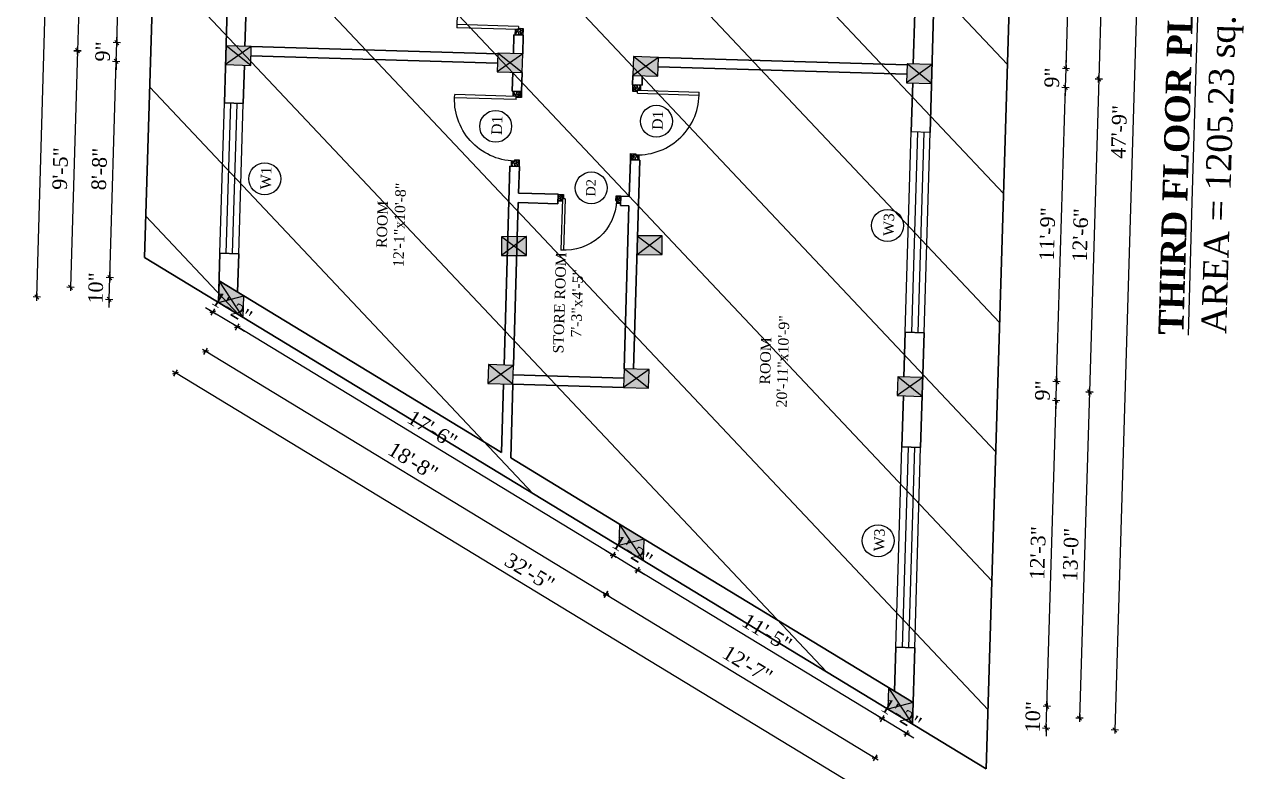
# Model space of a CAD drawing. Header units: inches. Extents: x 4069 to 291496, y -47643 to 12535.
# Drawn here: x 144230 to 144814, y -17983 to -17625 of the extents above; entities that cross this region are included whole.
import ezdxf

# ---------------------------------------------------------------- set-up
doc = ezdxf.new("R2010")
doc.units = ezdxf.units.IN
doc.header["$LTSCALE"] = 5
doc.header["$MEASUREMENT"] = 0
for name, color, linetype, lineweight in [('A-WALL', 7, 'Continuous', 9), ('Dimension', 7, 'Continuous', 18), ('DOOR', 62, 'Continuous', 0), ('Dw', 2, 'Continuous', 18)]:
    doc.layers.add(name, color=color, linetype=linetype, lineweight=lineweight)
doc.layers.add('dim line', color=7, linetype='Continuous', lineweight=15, true_color=0xfab2b2)
doc.layers.add('TEXT', color=6, linetype='Continuous')
doc.layers.add('WALL', color=7, linetype='Continuous')
doc.styles.add('ordinary', font='times.ttf')
doc.dimstyles.new('Copy of 96', dxfattribs={"dimtxt": 7, "dimasz": 4, "dimexe": 0.5, "dimexo": 0.5, "dimgap": 3, "dimtad": 1, "dimdec": 1, "dimzin": 11, "dimdsep": 46, "dimlunit": 4, "dimtxsty": 'ordinary', "dimblk": 'OBLIQUE', "dimcen": 0.09, "dimse1": 1, "dimse2": 1, "dimclrt": 6, "dimazin": 0, "dimtfac": 1, "dimtdec": 1, "dimtix": 1, "dimtmove": 2, "dimatfit": 3, "dimldrblk": 'leader', "dimfxl": 0.5, "dimfxlon": 1, "dimtolj": 1, "dimtzin": 0, "dimarcsym": 0})

# ---------------------------------------------------------------- blocks, each defined once
blk = doc.blocks.new('c2a')
at = {"color": 1, "ltscale": 5}
for p, q in [((18091.63, 4625.76), (18084.82, 4613.76)), ((18101.98, 4625.76), (18091.63, 4625.76)), ((18095.17, 4613.76), (18101.98, 4625.76)), ((18084.82, 4613.76), (18095.17, 4613.76))]:
    blk.add_line(p, q, dxfattribs=at)
blk = doc.blocks.new('C1a')
at = {"color": 1, "ltscale": 5}
for p, q in [((18657.75, 4625.76), (18648.75, 4625.76)), ((18648.75, 4625.76), (18648.82, 4613.76)), ((18657.82, 4613.76), (18657.75, 4625.76)), ((18648.82, 4613.76), (18657.82, 4613.76))]:
    blk.add_line(p, q, dxfattribs=at)
blk = doc.blocks.new('A$C27B36B59')
at = {"layer": 'DOOR'}
for p, q in [((0, 4), (0, 0)), ((2.5, 4), (0, 4)), ((0, 0), (3, 0)), ((2.5, 2.5), (2.5, 4)), ((3, 2.5), (2.5, 2.5)), ((3, 0), (3, 2.5))]:
    blk.add_line(p, q, dxfattribs=at)
for centre, radius, start, end in [((-1.4, -0.54), 4.75, 22.14107, 72.83803), ((1.34, 2.09), 1.64, 45.13802, 144.89476), ((2.21, 0.3), 2.49, 83.31492, 152.65798), ((0.13, 0.37), 2.05, 349.48753, 93.68048), ((1.96, -0.47), 2.01, 58.74475, 166.49498), ((-0.06, 0.32), 1.13, 343.54197, 86.94698), ((2.08, -0.4), 1.17, 38.28162, 160.15192)]:
    blk.add_arc(centre, radius, start, end, dxfattribs=at)
blk = doc.blocks.new('D2')
at = {"layer": 'DOOR'}
for p, q in [((74473.95, 24047.59), (74473.95, 24018.09)), ((74473.95, 24047.59), (74475.45, 24047.59)), ((74475.45, 24047.59), (74475.45, 24018.13))]:
    blk.add_line(p, q, dxfattribs=at)
blk.add_arc((74473.95, 24047.59), 29.5, 180, 272.9146, dxfattribs=at)
at = {"layer": 'DOOR', "xscale": -1, "rotation": 180}
blk.add_blockref('A$C27B36B59', (74441.95, 24050.09), dxfattribs=at)
at = {"layer": 'DOOR', "rotation": 180}
blk.add_blockref('A$C27B36B59', (74477.95, 24050.09), dxfattribs=at)
blk = doc.blocks.new('oblique')
at = {"color": 0, "lineweight": -2}
blk.add_line((0.25, 0.25), (-0.25, -0.25), dxfattribs=at)
at = {"layer": 'dim line', "lineweight": 9}
for p, q in [((-0.4375, 0), (0.4375, 0)), ((0, 0.4375), (0, -0.4375))]:
    blk.add_line(p, q, dxfattribs=at)
blk = doc.blocks.new('*D4531')
at = {"layer": 'A-WALL', "color": 0, "lineweight": -2, "ltscale": 50, "transparency": 16777216}
blk.add_line((144748.78, -17498.32), (144744.22, -17651.25), dxfattribs=at)
at = {"layer": 'Defpoints', "color": 0, "ltscale": 50, "transparency": 16777216}
for p in [(144668.89, -17495.94), (144664.33, -17648.87), (144744.22, -17651.25)]:
    blk.add_point(p, dxfattribs=at)
at = {"layer": 'A-WALL', "color": 0, "lineweight": -2, "ltscale": 50, "transparency": 16777216, "xscale": 4, "yscale": 4, "zscale": 4}
for p, rotation in [((144748.78, -17498.32), 88.28998542889815), ((144744.22, -17651.25), 268.2899854288981)]:
    blk.add_blockref('oblique', p, dxfattribs=dict(at, rotation=rotation))
at = {"layer": 'A-WALL', "color": 6, "ltscale": 50, "transparency": 16777216, "insert": (144739.93, -17574.59), "char_height": 7, "attachment_point": 5, "rotation": 88.28999, "style": 'ordinary'}
blk.add_mtext('\\A1;12\'-9"', dxfattribs=at)
blk = doc.blocks.new('_OBLIQUE')
at = {"color": 0, "linetype": 'ByBlock'}
blk.add_line((-0.5, -0.5), (0.5, 0.5), dxfattribs=at)
blk = doc.blocks.new('leader')
at = {"layer": 'Dimension'}
for p, q in [((0, -4.33), (0, 4.33)), ((-4.42, 0), (4.42, 0))]:
    blk.add_line(p, q, dxfattribs=at)
blk = doc.blocks.new('*D4532')
at = {"layer": 'A-WALL', "color": 0, "lineweight": -2, "ltscale": 50, "transparency": 16777216}
blk.add_line((144744.22, -17651.25), (144739.74, -17801.19), dxfattribs=at)
at = {"layer": 'Defpoints', "color": 0, "ltscale": 50, "transparency": 16777216}
for p in [(144664.33, -17648.87), (144659.85, -17798.8), (144739.74, -17801.19)]:
    blk.add_point(p, dxfattribs=at)
at = {"layer": 'A-WALL', "color": 0, "lineweight": -2, "ltscale": 50, "transparency": 16777216, "xscale": 4, "yscale": 4, "zscale": 4}
for p, rotation in [((144744.22, -17651.25), 88.28998542889815), ((144739.74, -17801.19), 268.2899854288981)]:
    blk.add_blockref('oblique', p, dxfattribs=dict(at, rotation=rotation))
at = {"layer": 'A-WALL', "color": 6, "ltscale": 50, "transparency": 16777216, "insert": (144735.42, -17726.03), "char_height": 7, "attachment_point": 5, "rotation": 88.28999, "style": 'ordinary'}
blk.add_mtext('\\A1;12\'-6"', dxfattribs=at)
blk = doc.blocks.new('*D4533')
at = {"layer": 'A-WALL', "color": 0, "lineweight": -2, "ltscale": 50, "transparency": 16777216}
blk.add_line((144739.74, -17801.19), (144735.08, -17957.44), dxfattribs=at)
at = {"layer": 'Defpoints', "color": 0, "ltscale": 50, "transparency": 16777216}
for p in [(144659.85, -17798.8), (144655.19, -17955.06), (144735.08, -17957.44)]:
    blk.add_point(p, dxfattribs=at)
at = {"layer": 'A-WALL', "color": 0, "lineweight": -2, "ltscale": 50, "transparency": 16777216, "xscale": 4, "yscale": 4, "zscale": 4}
for p, rotation in [((144739.74, -17801.19), 88.28998542889815), ((144735.08, -17957.44), 268.2899854288981)]:
    blk.add_blockref('oblique', p, dxfattribs=dict(at, rotation=rotation))
at = {"layer": 'A-WALL', "color": 6, "ltscale": 50, "transparency": 16777216, "insert": (144730.85, -17879.12), "char_height": 7, "attachment_point": 5, "rotation": 88.28999, "style": 'ordinary'}
blk.add_mtext('\\A1;13\'-0"', dxfattribs=at)
blk = doc.blocks.new('*D4534')
at = {"layer": 'A-WALL', "color": 0, "lineweight": -2, "ltscale": 50, "transparency": 16777216}
blk.add_line((144769.04, -17390.38), (144751.94, -17963.12), dxfattribs=at)
at = {"layer": 'Defpoints', "color": 0, "ltscale": 50, "transparency": 16777216}
for p in [(144672.13, -17387.49), (144655.03, -17960.23), (144751.94, -17963.12)]:
    blk.add_point(p, dxfattribs=at)
at = {"layer": 'A-WALL', "color": 0, "lineweight": -2, "ltscale": 50, "transparency": 16777216, "xscale": 4, "yscale": 4, "zscale": 4}
for p, rotation in [((144769.04, -17390.38), 88.28998542889815), ((144751.94, -17963.12), 268.2899854288981)]:
    blk.add_blockref('oblique', p, dxfattribs=dict(at, rotation=rotation))
at = {"layer": 'A-WALL', "color": 6, "ltscale": 50, "transparency": 16777216, "insert": (144753.92, -17676.56), "char_height": 7, "attachment_point": 5, "rotation": 88.28999, "style": 'ordinary'}
blk.add_mtext('\\A1;47\'-9"', dxfattribs=at)
blk = doc.blocks.new('*D4535')
at = {"layer": 'A-WALL', "color": 0, "lineweight": -2, "ltscale": 50, "transparency": 16777216}
for p, q in [((144640.46, -17957.63), (144637.05, -17955.55)), ((144652.26, -17964.8), (144640.46, -17957.63)), ((144652.26, -17964.8), (144655.67, -17966.87))]:
    blk.add_line(p, q, dxfattribs=at)
at = {"layer": 'Defpoints', "color": 0, "ltscale": 50, "transparency": 16777216}
for p in [(144643.24, -17953.06), (144640.46, -17957.63), (144655.03, -17960.23)]:
    blk.add_point(p, dxfattribs=at)
at = {"layer": 'A-WALL', "color": 0, "lineweight": -2, "ltscale": 50, "transparency": 16777216, "xscale": 4, "yscale": 4, "zscale": 4}
for p, rotation in [((144640.46, -17957.63), 328.701470922219), ((144652.26, -17964.8), 148.701470922219)]:
    blk.add_blockref('oblique', p, dxfattribs=dict(at, rotation=rotation))
at = {"layer": 'A-WALL', "color": 6, "ltscale": 50, "transparency": 16777216, "insert": (144649.74, -17955.66), "char_height": 7, "attachment_point": 5, "rotation": 328.70147, "style": 'ordinary'}
blk.add_mtext('\\A1;1\'-2"', dxfattribs=at)
blk = doc.blocks.new('*D4536')
at = {"layer": 'A-WALL', "color": 0, "lineweight": -2, "ltscale": 50, "transparency": 16777216}
blk.add_line((144640.46, -17957.63), (144523.53, -17886.54), dxfattribs=at)
at = {"layer": 'Defpoints', "color": 0, "ltscale": 50, "transparency": 16777216}
for p in [(144523.53, -17886.54), (144526.31, -17881.97), (144643.24, -17953.06)]:
    blk.add_point(p, dxfattribs=at)
at = {"layer": 'A-WALL', "color": 0, "lineweight": -2, "ltscale": 50, "transparency": 16777216, "xscale": 4, "yscale": 4, "zscale": 4}
for p, rotation in [((144523.53, -17886.54), 148.7014709245603), ((144640.46, -17957.63), 328.7014709245602)]:
    blk.add_blockref('oblique', p, dxfattribs=dict(at, rotation=rotation))
at = {"layer": 'A-WALL', "color": 6, "ltscale": 50, "transparency": 16777216, "insert": (144585.41, -17916.47), "char_height": 7, "attachment_point": 5, "rotation": 328.70147, "style": 'ordinary'}
blk.add_mtext('\\A1;11\'-5"', dxfattribs=at)
blk = doc.blocks.new('*D4537')
at = {"layer": 'A-WALL', "color": 0, "lineweight": -2, "ltscale": 50, "transparency": 16777216}
for p, q in [((144511.74, -17879.37), (144508.32, -17877.29)), ((144523.53, -17886.54), (144511.74, -17879.37)), ((144523.53, -17886.54), (144526.95, -17888.61))]:
    blk.add_line(p, q, dxfattribs=at)
at = {"layer": 'Defpoints', "color": 0, "ltscale": 50, "transparency": 16777216}
for p in [(144514.52, -17874.8), (144511.74, -17879.37), (144526.31, -17881.97)]:
    blk.add_point(p, dxfattribs=at)
at = {"layer": 'A-WALL', "color": 0, "lineweight": -2, "ltscale": 50, "transparency": 16777216, "xscale": 4, "yscale": 4, "zscale": 4}
for p, rotation in [((144511.74, -17879.37), 328.7014709245602), ((144523.53, -17886.54), 148.7014709245603)]:
    blk.add_blockref('oblique', p, dxfattribs=dict(at, rotation=rotation))
at = {"layer": 'A-WALL', "color": 6, "ltscale": 50, "transparency": 16777216, "insert": (144521.01, -17877.4), "char_height": 7, "attachment_point": 5, "rotation": 328.70147, "style": 'ordinary'}
blk.add_mtext('\\A1;1\'-2"', dxfattribs=at)
blk = doc.blocks.new('*D4538')
at = {"layer": 'A-WALL', "color": 0, "lineweight": -2, "ltscale": 50, "transparency": 16777216}
blk.add_line((144511.74, -17879.37), (144331.92, -17770.04), dxfattribs=at)
at = {"layer": 'Defpoints', "color": 0, "ltscale": 50, "transparency": 16777216}
for p in [(144331.92, -17770.04), (144334.7, -17765.48), (144514.52, -17874.8)]:
    blk.add_point(p, dxfattribs=at)
at = {"layer": 'A-WALL', "color": 0, "lineweight": -2, "ltscale": 50, "transparency": 16777216, "xscale": 4, "yscale": 4, "zscale": 4}
for p, rotation in [((144331.92, -17770.04), 148.7014709245603), ((144511.74, -17879.37), 328.7014709245602)]:
    blk.add_blockref('oblique', p, dxfattribs=dict(at, rotation=rotation))
at = {"layer": 'A-WALL', "color": 6, "ltscale": 50, "transparency": 16777216, "insert": (144425.25, -17819.09), "char_height": 7, "attachment_point": 5, "rotation": 328.70147, "style": 'ordinary'}
blk.add_mtext('\\A1;17\'-6"', dxfattribs=at)
blk = doc.blocks.new('*D4539')
at = {"layer": 'A-WALL', "color": 0, "lineweight": -2, "ltscale": 50, "transparency": 16777216}
for p, q in [((144320.13, -17762.87), (144316.72, -17760.8)), ((144331.92, -17770.04), (144320.13, -17762.87)), ((144331.92, -17770.04), (144335.34, -17772.12))]:
    blk.add_line(p, q, dxfattribs=at)
at = {"layer": 'Defpoints', "color": 0, "ltscale": 50, "transparency": 16777216}
for p in [(144322.91, -17758.31), (144320.13, -17762.87), (144334.7, -17765.48)]:
    blk.add_point(p, dxfattribs=at)
at = {"layer": 'A-WALL', "color": 0, "lineweight": -2, "ltscale": 50, "transparency": 16777216, "xscale": 4, "yscale": 4, "zscale": 4}
for p, rotation in [((144320.13, -17762.87), 328.7014709245602), ((144331.92, -17770.04), 148.7014709245603)]:
    blk.add_blockref('oblique', p, dxfattribs=dict(at, rotation=rotation))
at = {"layer": 'A-WALL', "color": 6, "ltscale": 50, "transparency": 16777216, "insert": (144329.41, -17760.9), "char_height": 7, "attachment_point": 5, "rotation": 328.70147, "style": 'ordinary'}
blk.add_mtext('\\A1;1\'-2"', dxfattribs=at)
blk = doc.blocks.new('*D4540')
at = {"layer": 'A-WALL', "color": 0, "lineweight": -2, "ltscale": 50, "transparency": 16777216}
blk.add_line((144316.78, -17781.67), (144508.39, -17898.17), dxfattribs=at)
at = {"layer": 'Defpoints', "color": 0, "ltscale": 50, "transparency": 16777216}
for p in [(144328.8, -17761.89), (144520.41, -17878.39), (144508.39, -17898.17)]:
    blk.add_point(p, dxfattribs=at)
at = {"layer": 'A-WALL', "color": 0, "lineweight": -2, "ltscale": 50, "transparency": 16777216, "xscale": 4, "yscale": 4, "zscale": 4}
for p, rotation in [((144316.78, -17781.67), 148.7014709222173), ((144508.39, -17898.17), 328.7014709222173)]:
    blk.add_blockref('oblique', p, dxfattribs=dict(at, rotation=rotation))
at = {"layer": 'A-WALL', "color": 6, "ltscale": 50, "transparency": 16777216, "insert": (144415.99, -17834.32), "char_height": 7, "attachment_point": 5, "rotation": 328.70147, "style": 'ordinary'}
blk.add_mtext('\\A1;18\'-8"', dxfattribs=at)
blk = doc.blocks.new('*D4541')
at = {"layer": 'A-WALL', "color": 0, "lineweight": -2, "ltscale": 50, "transparency": 16777216}
blk.add_line((144508.39, -17898.17), (144637.11, -17976.43), dxfattribs=at)
at = {"layer": 'Defpoints', "color": 0, "ltscale": 50, "transparency": 16777216}
for p in [(144520.41, -17878.39), (144649.14, -17956.65), (144637.11, -17976.43)]:
    blk.add_point(p, dxfattribs=at)
at = {"layer": 'A-WALL', "color": 0, "lineweight": -2, "ltscale": 50, "transparency": 16777216, "xscale": 4, "yscale": 4, "zscale": 4}
for p, rotation in [((144508.39, -17898.17), 148.7014709245603), ((144637.11, -17976.43), 328.7014709245602)]:
    blk.add_blockref('oblique', p, dxfattribs=dict(at, rotation=rotation))
at = {"layer": 'A-WALL', "color": 6, "ltscale": 50, "transparency": 16777216, "insert": (144576.16, -17931.68), "char_height": 7, "attachment_point": 5, "rotation": 328.70147, "style": 'ordinary'}
blk.add_mtext('\\A1;12\'-7"', dxfattribs=at)
blk = doc.blocks.new('*D4542')
at = {"layer": 'A-WALL', "color": 0, "lineweight": -2, "ltscale": 50, "transparency": 16777216}
blk.add_line((144634.5, -17994.01), (144302.37, -17792.08), dxfattribs=at)
at = {"layer": 'Defpoints', "color": 0, "ltscale": 50, "transparency": 16777216}
for p in [(144322.91, -17758.31), (144302.37, -17792.08), (144655.03, -17960.23)]:
    blk.add_point(p, dxfattribs=at)
at = {"layer": 'A-WALL', "color": 0, "lineweight": -2, "ltscale": 50, "transparency": 16777216, "xscale": 4, "yscale": 4, "zscale": 4}
for p, rotation in [((144302.37, -17792.08), 148.7014709222228), ((144634.5, -17994.01), 328.7014709222228)]:
    blk.add_blockref('oblique', p, dxfattribs=dict(at, rotation=rotation))
at = {"layer": 'A-WALL', "color": 6, "ltscale": 50, "transparency": 16777216, "insert": (144471.84, -17887.44), "char_height": 7, "attachment_point": 5, "rotation": 328.70147, "style": 'ordinary'}
blk.add_mtext('\\A1;32\'-5"', dxfattribs=at)
blk = doc.blocks.new('*D4543')
at = {"layer": 'A-WALL', "color": 0, "lineweight": -2, "ltscale": 50, "transparency": 16777216}
for p, q in [((144270.56, -17756.75), (144270.87, -17746.4)), ((144270.87, -17746.4), (144270.99, -17742.4)), ((144270.56, -17756.75), (144270.44, -17760.74))]:
    blk.add_line(p, q, dxfattribs=at)
at = {"layer": 'Defpoints', "color": 0, "ltscale": 50, "transparency": 16777216}
for p in [(144270.87, -17746.4), (144323.22, -17747.96), (144322.91, -17758.31)]:
    blk.add_point(p, dxfattribs=at)
at = {"layer": 'A-WALL', "color": 0, "lineweight": -2, "ltscale": 50, "transparency": 16777216, "xscale": 4, "yscale": 4, "zscale": 4}
for p, rotation in [((144270.87, -17746.4), 268.2899854278434), ((144270.56, -17756.75), 88.28998542784338)]:
    blk.add_blockref('oblique', p, dxfattribs=dict(at, rotation=rotation))
at = {"layer": 'A-WALL', "color": 6, "ltscale": 50, "transparency": 16777216, "insert": (144264.16, -17751.38), "char_height": 7, "attachment_point": 5, "rotation": 88.28999, "style": 'ordinary'}
blk.add_mtext('\\A1;10"', dxfattribs=at)
blk = doc.blocks.new('*D4544')
at = {"layer": 'A-WALL', "color": 0, "lineweight": -2, "ltscale": 50, "transparency": 16777216}
blk.add_line((144270.87, -17746.4), (144273.96, -17642.8), dxfattribs=at)
at = {"layer": 'Defpoints', "color": 0, "ltscale": 50, "transparency": 16777216}
for p in [(144273.96, -17642.8), (144326.31, -17644.36), (144323.22, -17747.96)]:
    blk.add_point(p, dxfattribs=at)
at = {"layer": 'A-WALL', "color": 0, "lineweight": -2, "ltscale": 50, "transparency": 16777216, "xscale": 4, "yscale": 4, "zscale": 4}
for p, rotation in [((144273.96, -17642.8), 88.28998542889812), ((144270.87, -17746.4), 268.2899854288981)]:
    blk.add_blockref('oblique', p, dxfattribs=dict(at, rotation=rotation))
at = {"layer": 'A-WALL', "color": 6, "ltscale": 50, "transparency": 16777216, "insert": (144265.86, -17694.4), "char_height": 7, "attachment_point": 5, "rotation": 88.28999, "style": 'ordinary'}
blk.add_mtext('\\A1;8\'-8"', dxfattribs=at)
blk = doc.blocks.new('*D4545')
at = {"layer": 'A-WALL', "color": 0, "lineweight": -2, "ltscale": 50, "transparency": 16777216}
for p, q in [((144274.23, -17633.8), (144274.35, -17629.8)), ((144273.96, -17642.8), (144274.23, -17633.8)), ((144273.96, -17642.8), (144273.84, -17646.79))]:
    blk.add_line(p, q, dxfattribs=at)
at = {"layer": 'Defpoints', "color": 0, "ltscale": 50, "transparency": 16777216}
for p in [(144274.23, -17633.8), (144326.58, -17635.36), (144326.31, -17644.36)]:
    blk.add_point(p, dxfattribs=at)
at = {"layer": 'A-WALL', "color": 0, "lineweight": -2, "ltscale": 50, "transparency": 16777216, "xscale": 4, "yscale": 4, "zscale": 4}
for p, rotation in [((144274.23, -17633.8), 268.2899854288981), ((144273.96, -17642.8), 88.28998542889815)]:
    blk.add_blockref('oblique', p, dxfattribs=dict(at, rotation=rotation))
at = {"layer": 'A-WALL', "color": 6, "ltscale": 50, "transparency": 16777216, "insert": (144267.53, -17638.1), "char_height": 7, "attachment_point": 5, "rotation": 88.28999, "style": 'ordinary'}
blk.add_mtext('\\A1;9"', dxfattribs=at)
blk = doc.blocks.new('*D4546')
at = {"layer": 'A-WALL', "color": 0, "lineweight": -2, "ltscale": 50, "transparency": 16777216}
blk.add_line((144274.23, -17633.8), (144278.86, -17478.87), dxfattribs=at)
at = {"layer": 'Defpoints', "color": 0, "ltscale": 50, "transparency": 16777216}
for p in [(144278.86, -17478.87), (144331.2, -17480.43), (144326.58, -17635.36)]:
    blk.add_point(p, dxfattribs=at)
at = {"layer": 'A-WALL', "color": 0, "lineweight": -2, "ltscale": 50, "transparency": 16777216, "xscale": 4, "yscale": 4, "zscale": 4}
for p, rotation in [((144278.86, -17478.87), 88.28998542889812), ((144274.23, -17633.8), 268.2899854288981)]:
    blk.add_blockref('oblique', p, dxfattribs=dict(at, rotation=rotation))
at = {"layer": 'A-WALL', "color": 6, "ltscale": 50, "transparency": 16777216, "insert": (144270.05, -17556.14), "char_height": 7, "attachment_point": 5, "rotation": 88.28999, "style": 'ordinary'}
blk.add_mtext('\\A1;12\'-11"', dxfattribs=at)
blk = doc.blocks.new('*D4551')
at = {"layer": 'A-WALL', "color": 0, "lineweight": -2, "ltscale": 50, "transparency": 16777216}
blk.add_line((144260.32, -17473.81), (144255.43, -17637.74), dxfattribs=at)
at = {"layer": 'Defpoints', "color": 0, "ltscale": 50, "transparency": 16777216}
for p in [(144331.34, -17475.93), (144255.43, -17637.74), (144326.44, -17639.86)]:
    blk.add_point(p, dxfattribs=at)
at = {"layer": 'A-WALL', "color": 0, "lineweight": -2, "ltscale": 50, "transparency": 16777216, "xscale": 4, "yscale": 4, "zscale": 4}
for p, rotation in [((144260.32, -17473.81), 88.28998542889815), ((144255.43, -17637.74), 268.2899854288981)]:
    blk.add_blockref('oblique', p, dxfattribs=dict(at, rotation=rotation))
at = {"layer": 'A-WALL', "color": 6, "ltscale": 50, "transparency": 16777216, "insert": (144251.32, -17555.58), "char_height": 7, "attachment_point": 5, "rotation": 88.28999, "style": 'ordinary'}
blk.add_mtext('\\A1;13\'-8"', dxfattribs=at)
blk = doc.blocks.new('*D4552')
at = {"layer": 'A-WALL', "color": 0, "lineweight": -2, "ltscale": 50, "transparency": 16777216}
blk.add_line((144255.43, -17637.74), (144252.05, -17751.02), dxfattribs=at)
at = {"layer": 'Defpoints', "color": 0, "ltscale": 50, "transparency": 16777216}
for p in [(144326.44, -17639.86), (144252.05, -17751.02), (144323.06, -17753.14)]:
    blk.add_point(p, dxfattribs=at)
at = {"layer": 'A-WALL', "color": 0, "lineweight": -2, "ltscale": 50, "transparency": 16777216, "xscale": 4, "yscale": 4, "zscale": 4}
for p, rotation in [((144255.43, -17637.74), 88.28998542889815), ((144252.05, -17751.02), 268.2899854288981)]:
    blk.add_blockref('oblique', p, dxfattribs=dict(at, rotation=rotation))
at = {"layer": 'A-WALL', "color": 6, "ltscale": 50, "transparency": 16777216, "insert": (144247.17, -17694.18), "char_height": 7, "attachment_point": 5, "rotation": 88.28999, "style": 'ordinary'}
blk.add_mtext('\\A1;9\'-5"', dxfattribs=at)
blk = doc.blocks.new('*D4553')
at = {"layer": 'A-WALL', "color": 0, "lineweight": -2, "ltscale": 50, "transparency": 16777216}
blk.add_line((144235.88, -17755.71), (144247.19, -17376.88), dxfattribs=at)
at = {"layer": 'Defpoints', "color": 0, "ltscale": 50, "transparency": 16777216}
for p in [(144247.19, -17376.88), (144334.22, -17379.48), (144322.91, -17758.31)]:
    blk.add_point(p, dxfattribs=at)
at = {"layer": 'A-WALL', "color": 0, "lineweight": -2, "ltscale": 50, "transparency": 16777216, "xscale": 4, "yscale": 4, "zscale": 4}
for p, rotation in [((144247.19, -17376.88), 88.28998542889815), ((144235.88, -17755.71), 268.2899854288981)]:
    blk.add_blockref('oblique', p, dxfattribs=dict(at, rotation=rotation))
at = {"layer": 'A-WALL', "color": 6, "ltscale": 50, "transparency": 16777216, "insert": (144234.97, -17566.1), "char_height": 7, "attachment_point": 5, "rotation": 88.28999, "style": 'ordinary'}
blk.add_mtext('\\A1;31\'-7"', dxfattribs=at)
blk = doc.blocks.new('*D4554')
at = {"layer": 'A-WALL', "color": 0, "lineweight": -2, "ltscale": 50, "transparency": 16777216}
for p, q in [((144719.44, -17951.8), (144719.56, -17947.8)), ((144719.13, -17962.14), (144719.44, -17951.8)), ((144719.13, -17962.14), (144719.01, -17966.14))]:
    blk.add_line(p, q, dxfattribs=at)
at = {"layer": 'Defpoints', "color": 0, "ltscale": 50, "transparency": 16777216}
for p in [(144655.34, -17949.89), (144719.44, -17951.8), (144655.03, -17960.23)]:
    blk.add_point(p, dxfattribs=at)
at = {"layer": 'A-WALL', "color": 0, "lineweight": -2, "ltscale": 50, "transparency": 16777216, "xscale": 4, "yscale": 4, "zscale": 4}
for p, rotation in [((144719.44, -17951.8), 268.2899854288981), ((144719.13, -17962.14), 88.28998542889815)]:
    blk.add_blockref('oblique', p, dxfattribs=dict(at, rotation=rotation))
at = {"layer": 'A-WALL', "color": 6, "ltscale": 50, "transparency": 16777216, "insert": (144712.73, -17956.78), "char_height": 7, "attachment_point": 5, "rotation": 88.28999, "style": 'ordinary'}
blk.add_mtext('\\A1;10"', dxfattribs=at)
blk = doc.blocks.new('*D4555')
at = {"layer": 'A-WALL', "color": 0, "lineweight": -2, "ltscale": 50, "transparency": 16777216}
blk.add_line((144719.44, -17951.8), (144723.81, -17805.21), dxfattribs=at)
at = {"layer": 'Defpoints', "color": 0, "ltscale": 50, "transparency": 16777216}
for p in [(144659.72, -17803.3), (144723.81, -17805.21), (144655.34, -17949.89)]:
    blk.add_point(p, dxfattribs=at)
at = {"layer": 'A-WALL', "color": 0, "lineweight": -2, "ltscale": 50, "transparency": 16777216, "xscale": 4, "yscale": 4, "zscale": 4}
for p, rotation in [((144723.81, -17805.21), 88.28998542889815), ((144719.44, -17951.8), 268.2899854288981)]:
    blk.add_blockref('oblique', p, dxfattribs=dict(at, rotation=rotation))
at = {"layer": 'A-WALL', "color": 6, "ltscale": 50, "transparency": 16777216, "insert": (144715.07, -17878.31), "char_height": 7, "attachment_point": 5, "rotation": 88.28999, "style": 'ordinary'}
blk.add_mtext('\\A1;12\'-3"', dxfattribs=at)
blk = doc.blocks.new('*D4556')
at = {"layer": 'A-WALL', "color": 0, "lineweight": -2, "ltscale": 50, "transparency": 16777216}
for p, q in [((144724.08, -17796.22), (144724.2, -17792.22)), ((144723.81, -17805.21), (144724.08, -17796.22)), ((144723.81, -17805.21), (144723.69, -17809.21))]:
    blk.add_line(p, q, dxfattribs=at)
at = {"layer": 'Defpoints', "color": 0, "ltscale": 50, "transparency": 16777216}
for p in [(144659.98, -17794.3), (144724.08, -17796.22), (144659.72, -17803.3)]:
    blk.add_point(p, dxfattribs=at)
at = {"layer": 'A-WALL', "color": 0, "lineweight": -2, "ltscale": 50, "transparency": 16777216, "xscale": 4, "yscale": 4, "zscale": 4}
for p, rotation in [((144724.08, -17796.22), 268.2899854288981), ((144723.81, -17805.21), 88.28998542889815)]:
    blk.add_blockref('oblique', p, dxfattribs=dict(at, rotation=rotation))
at = {"layer": 'A-WALL', "color": 6, "ltscale": 50, "transparency": 16777216, "insert": (144717.38, -17800.52), "char_height": 7, "attachment_point": 5, "rotation": 88.28999, "style": 'ordinary'}
blk.add_mtext('\\A1;9"', dxfattribs=at)
blk = doc.blocks.new('*D4557')
at = {"layer": 'A-WALL', "color": 0, "lineweight": -2, "ltscale": 50, "transparency": 16777216}
blk.add_line((144724.08, -17796.22), (144728.29, -17655.28), dxfattribs=at)
at = {"layer": 'Defpoints', "color": 0, "ltscale": 50, "transparency": 16777216}
for p in [(144664.19, -17653.37), (144728.29, -17655.28), (144659.98, -17794.3)]:
    blk.add_point(p, dxfattribs=at)
at = {"layer": 'A-WALL', "color": 0, "lineweight": -2, "ltscale": 50, "transparency": 16777216, "xscale": 4, "yscale": 4, "zscale": 4}
for p, rotation in [((144728.29, -17655.28), 88.28998542889815), ((144724.08, -17796.22), 268.2899854288981)]:
    blk.add_blockref('oblique', p, dxfattribs=dict(at, rotation=rotation))
at = {"layer": 'A-WALL', "color": 6, "ltscale": 50, "transparency": 16777216, "insert": (144719.62, -17725.55), "char_height": 7, "attachment_point": 5, "rotation": 88.28999, "style": 'ordinary'}
blk.add_mtext('\\A1;11\'-9"', dxfattribs=at)
blk = doc.blocks.new('*D4558')
at = {"layer": 'A-WALL', "color": 0, "lineweight": -2, "ltscale": 50, "transparency": 16777216}
for p, q in [((144728.29, -17655.28), (144728.56, -17646.28)), ((144728.56, -17646.28), (144728.68, -17642.29)), ((144728.29, -17655.28), (144728.17, -17659.28))]:
    blk.add_line(p, q, dxfattribs=at)
at = {"layer": 'Defpoints', "color": 0, "ltscale": 50, "transparency": 16777216}
for p in [(144664.46, -17644.37), (144728.56, -17646.28), (144664.19, -17653.37)]:
    blk.add_point(p, dxfattribs=at)
at = {"layer": 'A-WALL', "color": 0, "lineweight": -2, "ltscale": 50, "transparency": 16777216, "xscale": 4, "yscale": 4, "zscale": 4}
for p, rotation in [((144728.56, -17646.28), 268.2899854288981), ((144728.29, -17655.28), 88.28998542889815)]:
    blk.add_blockref('oblique', p, dxfattribs=dict(at, rotation=rotation))
at = {"layer": 'A-WALL', "color": 6, "ltscale": 50, "transparency": 16777216, "insert": (144721.86, -17650.59), "char_height": 7, "attachment_point": 5, "rotation": 88.28999, "style": 'ordinary'}
blk.add_mtext('\\A1;9"', dxfattribs=at)
blk = doc.blocks.new('*D4559')
at = {"layer": 'A-WALL', "color": 0, "lineweight": -2, "ltscale": 50, "transparency": 16777216}
blk.add_line((144728.56, -17646.28), (144732.86, -17502.35), dxfattribs=at)
at = {"layer": 'Defpoints', "color": 0, "ltscale": 50, "transparency": 16777216}
for p in [(144668.76, -17500.44), (144732.86, -17502.35), (144664.46, -17644.37)]:
    blk.add_point(p, dxfattribs=at)
at = {"layer": 'A-WALL', "color": 0, "lineweight": -2, "ltscale": 50, "transparency": 16777216, "xscale": 4, "yscale": 4, "zscale": 4}
for p, rotation in [((144732.86, -17502.35), 88.28998542889815), ((144728.56, -17646.28), 268.2899854288981)]:
    blk.add_blockref('oblique', p, dxfattribs=dict(at, rotation=rotation))
at = {"layer": 'A-WALL', "color": 6, "ltscale": 50, "transparency": 16777216, "insert": (144724.15, -17574.12), "char_height": 7, "attachment_point": 5, "rotation": 88.28999, "style": 'ordinary'}
blk.add_mtext('\\A1;12\'-0"', dxfattribs=at)

msp = doc.modelspace()

# ---------------------------------------------------------------- hatches: boundary and pattern name
at = {"layer": 'WALL', "linetype": 'ByBlock', "ltscale": 5, "true_color": 0xf8991e}
h = msp.add_hatch(dxfattribs=at)
h.set_pattern_fill('ANSI31', color=30, scale=350, angle=448.28998543)
h.set_pattern_definition([(133.29, (141186.38, -24314.044), (-31.8453, -29.99899), [])])
h.paths.add_polyline_path([(144690.40478, -17981.73701), (144287.53446, -17736.80218), (144298.23089, -17378.51382), (144708.12024, -17388.33867)])
h = msp.add_hatch(color=30, dxfattribs=at)
h.dxf.hatch_style = 1
h.paths.add_polyline_path([(144332.44191, -17640.04056), (144338.30496, -17644.7176), (144338.57353, -17635.72161)])
h.paths.add_polyline_path([(144338.57353, -17635.72161), (144326.57887, -17635.36351), (144332.44191, -17640.04056)])
h.paths.add_polyline_path([(144332.44191, -17640.04056), (144326.57887, -17635.36351), (144326.3103, -17644.35951)])
h.paths.add_polyline_path([(144326.3103, -17644.35951), (144338.30496, -17644.7176), (144332.44191, -17640.04056)])
h = msp.add_hatch(color=30, dxfattribs=at)
h.dxf.hatch_style = 1
h.paths.add_polyline_path([(144462.39686, -17643.48984), (144468.2599, -17648.16688), (144468.52847, -17639.17089)])
h.paths.add_polyline_path([(144468.52847, -17639.17089), (144456.53382, -17638.8128), (144462.39686, -17643.48984)])
h.paths.add_polyline_path([(144462.39686, -17643.48984), (144456.53382, -17638.8128), (144456.26525, -17647.80879)])
h.paths.add_polyline_path([(144456.26525, -17647.80879), (144468.2599, -17648.16688), (144462.39686, -17643.48984)])
h = msp.add_hatch(color=30, dxfattribs=at)
h.dxf.hatch_style = 1
h.paths.add_polyline_path([(144527.37433, -17645.21448), (144533.23737, -17649.89153), (144533.50594, -17640.89553)])
h.paths.add_polyline_path([(144533.50594, -17640.89553), (144521.51129, -17640.53744), (144527.37433, -17645.21448)])
h.paths.add_polyline_path([(144527.37433, -17645.21448), (144521.51129, -17640.53744), (144521.24272, -17649.53343)])
h.paths.add_polyline_path([(144521.24272, -17649.53343), (144533.23737, -17649.89153), (144527.37433, -17645.21448)])
h = msp.add_hatch(color=30, dxfattribs=at)
h.dxf.hatch_style = 1
h.paths.add_polyline_path([(144658.32893, -17648.6903), (144664.19197, -17653.36734), (144664.46054, -17644.37135)])
h.paths.add_polyline_path([(144664.46054, -17644.37135), (144652.46589, -17644.01326), (144658.32893, -17648.6903)])
h.paths.add_polyline_path([(144658.32893, -17648.6903), (144652.46589, -17644.01326), (144652.19732, -17653.00925)])
h.paths.add_polyline_path([(144652.19732, -17653.00925), (144664.19197, -17653.36734), (144658.32893, -17648.6903)])
h = msp.add_hatch(color=30, dxfattribs=at)
h.dxf.hatch_style = 1
h.paths.add_polyline_path([(144470.31005, -17726.77169), (144464.31005, -17731.30868), (144470.31005, -17735.77186)])
h.paths.add_polyline_path([(144470.31005, -17726.77169), (144458.31005, -17726.8455), (144464.31005, -17731.30868)])
h.paths.add_polyline_path([(144458.31005, -17726.8455), (144458.31005, -17735.84567), (144464.31005, -17731.30868)])
h.paths.add_polyline_path([(144464.31005, -17731.30868), (144458.31005, -17735.84567), (144470.31005, -17735.77186)])
h = msp.add_hatch(color=30, dxfattribs=at)
h.dxf.hatch_style = 1
h.paths.add_polyline_path([(144535.31005, -17726.3719), (144529.31005, -17730.90889), (144535.31005, -17735.37207)])
h.paths.add_polyline_path([(144535.31005, -17726.3719), (144523.31005, -17726.44571), (144529.31005, -17730.90889)])
h.paths.add_polyline_path([(144523.31005, -17726.44571), (144523.31005, -17735.44588), (144529.31005, -17730.90889)])
h.paths.add_polyline_path([(144529.31005, -17730.90889), (144523.31005, -17735.44588), (144535.31005, -17735.37207)])
h = msp.add_hatch(color=30, dxfattribs=at)
h.dxf.hatch_style = 1
h.paths.add_polyline_path([(144328.95852, -17756.72054), (144335.00861, -17755.13243), (144323.21728, -17747.9636)])
h.paths.add_polyline_path([(144328.95852, -17756.72054), (144323.21728, -17747.9636), (144322.90844, -17758.30865)])
h.paths.add_polyline_path([(144322.90844, -17758.30865), (144334.69976, -17765.47748), (144328.95852, -17756.72054)])
h.paths.add_polyline_path([(144328.95852, -17756.72054), (144334.69976, -17765.47748), (144335.00861, -17755.13243)])
h = msp.add_hatch(color=30, dxfattribs=at)
h.dxf.hatch_style = 1
h.paths.add_polyline_path([(144457.94007, -17792.77467), (144463.80312, -17797.45171), (144464.07168, -17788.45572)])
h.paths.add_polyline_path([(144464.07168, -17788.45572), (144452.07703, -17788.09763), (144457.94007, -17792.77467)])
h.paths.add_polyline_path([(144457.94007, -17792.77467), (144452.07703, -17788.09763), (144451.80846, -17797.09362)])
h.paths.add_polyline_path([(144451.80846, -17797.09362), (144463.80312, -17797.45171), (144457.94007, -17792.77467)])
h = msp.add_hatch(color=30, dxfattribs=at)
h.dxf.hatch_style = 1
h.paths.add_polyline_path([(144522.91113, -17794.71434), (144528.77417, -17799.39138), (144529.04274, -17790.39538)])
h.paths.add_polyline_path([(144529.04274, -17790.39538), (144517.04808, -17790.03729), (144522.91113, -17794.71434)])
h.paths.add_polyline_path([(144522.91113, -17794.71434), (144517.04808, -17790.03729), (144516.77951, -17799.03329)])
h.paths.add_polyline_path([(144516.77951, -17799.03329), (144528.77417, -17799.39138), (144522.91113, -17794.71434)])
h = msp.add_hatch(color=30, dxfattribs=at)
h.dxf.hatch_style = 1
h.paths.add_polyline_path([(144653.85279, -17798.6235), (144659.71583, -17803.30054), (144659.9844, -17794.30455)])
h.paths.add_polyline_path([(144659.9844, -17794.30455), (144647.98974, -17793.94646), (144653.85279, -17798.6235)])
h.paths.add_polyline_path([(144653.85279, -17798.6235), (144647.98974, -17793.94646), (144647.72117, -17802.94245)])
h.paths.add_polyline_path([(144647.72117, -17802.94245), (144659.71583, -17803.30054), (144653.85279, -17798.6235)])
h = msp.add_hatch(color=30, dxfattribs=at)
h.dxf.hatch_style = 1
h.paths.add_polyline_path([(144520.56758, -17873.21394), (144526.61766, -17871.62582), (144514.82634, -17864.457)])
h.paths.add_polyline_path([(144520.56758, -17873.21394), (144514.82634, -17864.457), (144514.51749, -17874.80205)])
h.paths.add_polyline_path([(144514.51749, -17874.80205), (144526.30882, -17881.97087), (144520.56758, -17873.21394)])
h.paths.add_polyline_path([(144520.56758, -17873.21394), (144526.30882, -17881.97087), (144526.61766, -17871.62582)])
h = msp.add_hatch(color=30, dxfattribs=at)
h.dxf.hatch_style = 1
h.paths.add_polyline_path([(144649.28956, -17951.4736), (144655.33965, -17949.88549), (144643.54832, -17942.71666)])
h.paths.add_polyline_path([(144649.28956, -17951.4736), (144643.54832, -17942.71666), (144643.23948, -17953.06171)])
h.paths.add_polyline_path([(144643.23948, -17953.06171), (144655.0308, -17960.23054), (144649.28956, -17951.4736)])
h.paths.add_polyline_path([(144649.28956, -17951.4736), (144655.0308, -17960.23054), (144655.33965, -17949.88549)])

# ---------------------------------------------------------------- linework, layer by layer
at = {"color": 1, "ltscale": 5}
for p, q in [((144338.57353, -17635.72161), (144326.3103, -17644.35951)), ((144338.30496, -17644.7176), (144326.57887, -17635.36351)), ((144468.52847, -17639.17089), (144456.26525, -17647.80879)), ((144468.2599, -17648.16688), (144456.53382, -17638.8128)), ((144533.50594, -17640.89553), (144521.24272, -17649.53343)), ((144533.23737, -17649.89153), (144521.51129, -17640.53744)), ((144664.46054, -17644.37135), (144652.19732, -17653.00925)), ((144664.19197, -17653.36734), (144652.46589, -17644.01326)), ((144470.31005, -17726.77169), (144458.31005, -17735.84567)), ((144470.31005, -17735.77186), (144458.31005, -17726.8455)), ((144535.31005, -17726.3719), (144523.31005, -17735.44588)), ((144523.31005, -17726.44571), (144535.31005, -17735.37207)), ((144334.69976, -17765.47748), (144323.21728, -17747.9636)), ((144322.90844, -17758.30865), (144335.00861, -17755.13243)), ((144464.07168, -17788.45572), (144451.80846, -17797.09362)), ((144463.80312, -17797.45171), (144452.07703, -17788.09763)), ((144529.04274, -17790.39538), (144516.77951, -17799.03329)), ((144528.77417, -17799.39138), (144517.04808, -17790.03729)), ((144659.9844, -17794.30455), (144647.72117, -17802.94245)), ((144659.71583, -17803.30054), (144647.98974, -17793.94646)), ((144526.30882, -17881.97087), (144514.82634, -17864.457)), ((144526.61766, -17871.62582), (144514.51749, -17874.80205)), ((144655.0308, -17960.23054), (144643.54832, -17942.71666)), ((144655.33965, -17949.88549), (144643.23948, -17953.06171))]:
    msp.add_line(p, q, dxfattribs=at)
at = {"layer": 'A-WALL', "lineweight": 30}
for p, q in [((144690.40478, -17981.73701), (144708.12024, -17388.33867)), ((144296.41059, -17439.4867), (144287.53446, -17736.80218)), ((144327.45918, -17605.87665), (144325.76182, -17662.73161)), ((144336.45517, -17606.14522), (144335.57486, -17635.63208)), ((144655.46455, -17644.10278), (144656.19566, -17619.61361)), ((144663.49071, -17676.85679), (144665.19165, -17619.88218)), ((144464.03048, -17639.03661), (144464.29904, -17630.04061)), ((144468.79704, -17630.1749), (144464.29904, -17630.04061)), ((144338.57353, -17635.72161), (144456.52098, -17639.24284)), ((144468.52847, -17639.17089), (144468.79704, -17630.1749)), ((144338.43924, -17640.2196), (144456.38669, -17643.74083)), ((144533.50594, -17640.89553), (144652.45295, -17644.44661)), ((144335.30629, -17644.62808), (144334.75781, -17663.00018)), ((144533.37166, -17645.39353), (144652.31866, -17648.9446)), ((144463.49334, -17657.02859), (144463.76191, -17648.0326)), ((144467.99133, -17657.16287), (144468.2599, -17648.16688)), ((144521.24272, -17649.53343), (144521.10843, -17654.03143)), ((144525.74071, -17649.66772), (144525.60643, -17654.16571)), ((144654.49472, -17676.58822), (144655.19598, -17653.09877)), ((144467.99133, -17657.16287), (144463.49334, -17657.02859)), ((144521.10843, -17654.03143), (144525.60643, -17654.16571)), ((144334.75781, -17663.00018), (144325.76182, -17662.73161)), ((144459.57369, -17788.32144), (144462.41906, -17693.01256)), ((144466.91706, -17693.14684), (144462.41906, -17693.01256)), ((144466.53555, -17705.92603), (144466.91706, -17693.14684)), ((144520.03416, -17690.0154), (144519.51194, -17707.5076)), ((144520.03416, -17690.0154), (144524.53216, -17690.14968)), ((144524.53216, -17690.14968), (144521.54608, -17790.17158)), ((144485.52709, -17706.49301), (144466.53555, -17705.92603)), ((144464.07168, -17788.45572), (144466.40126, -17710.42403)), ((144485.3928, -17710.99101), (144466.40126, -17710.42403)), ((144485.52709, -17706.49301), (144485.3928, -17710.99101)), ((144515.51373, -17707.38824), (144515.37944, -17711.88624)), ((144519.51194, -17707.5076), (144515.51373, -17707.38824)), ((144519.37766, -17712.0056), (144515.37944, -17711.88624)), ((144519.37766, -17712.0056), (144517.04808, -17790.03729)), ((144323.61327, -17734.69955), (144322.90844, -17758.30865)), ((144332.60926, -17734.96812), (144323.61327, -17734.69955)), ((144332.60926, -17734.96812), (144332.06078, -17753.34022)), ((144690.40478, -17981.73701), (144287.53446, -17736.80218)), ((144458.32623, -17830.10638), (144323.21728, -17747.9636)), ((144650.98841, -17794.03598), (144651.62999, -17772.54547)), ((144660.62598, -17772.81404), (144651.62999, -17772.54547)), ((144658.98473, -17827.78955), (144660.62598, -17772.81404)), ((144516.9138, -17794.53529), (144463.9374, -17792.95372)), ((144459.30512, -17797.31743), (144458.32623, -17830.10638)), ((144463.80312, -17797.45171), (144462.74798, -17832.79469)), ((144516.77951, -17799.03329), (144463.80312, -17797.45171)), ((144649.98874, -17827.52098), (144650.71984, -17803.03197)), ((144658.98473, -17827.78955), (144649.98874, -17827.52098)), ((144514.82634, -17864.457), (144462.74798, -17832.79469)), ((144655.33965, -17949.88549), (144514.82634, -17864.457)), ((144646.49615, -17944.50887), (144647.12401, -17923.47822)), ((144656.12, -17923.74679), (144647.12401, -17923.47822)), ((144655.0308, -17960.23054), (144656.12, -17923.74679))]:
    msp.add_line(p, q, dxfattribs=at)
at = {"layer": 'A-WALL', "color": 1, "ltscale": 5}
for p, q in [((144521.24272, -17649.53343), (144521.10843, -17654.03143)), ((144519.51194, -17707.5076), (144515.51373, -17707.38824))]:
    msp.add_line(p, q, dxfattribs=at)
at = {"layer": 'Dw', "color": 3}
for p, q in [((144323.61327, -17734.69955), (144325.76182, -17662.73161)), ((144326.61193, -17734.78907), (144328.76048, -17662.82114)), ((144329.6106, -17734.87859), (144331.75915, -17662.91066)), ((144332.60926, -17734.96812), (144334.75781, -17663.00018)), ((144651.62999, -17772.54547), (144654.49472, -17676.58822)), ((144663.49071, -17676.85679), (144654.49472, -17676.58822)), ((144657.49338, -17676.67775), (144654.62865, -17772.63499)), ((144660.49205, -17676.76727), (144657.62732, -17772.72452)), ((144660.62598, -17772.81404), (144663.49071, -17676.85679)), ((144647.12401, -17923.47822), (144649.98874, -17827.52098)), ((144652.9874, -17827.6105), (144650.12267, -17923.56775)), ((144655.98606, -17827.70002), (144653.12133, -17923.65727)), ((144656.12, -17923.74679), (144658.98473, -17827.78955))]:
    msp.add_line(p, q, dxfattribs=at)
at = {"layer": 'TEXT'}
for centre in [(144532.512, -17671.49496), (144455.56629, -17673.91502), (144345.03471, -17699.07319), (144501.31847, -17703.42214), (144643.12665, -17721.44273), (144638.61831, -17872.45459)]:
    msp.add_circle(centre, 7.64038, dxfattribs=at)
at = {"layer": 'WALL', "color": 2, "linetype": 'ByBlock', "ltscale": 5}
for points in [[(144338.30496, -17644.7176), (144338.57353, -17635.72161), (144326.57887, -17635.36351), (144326.3103, -17644.35951)], [(144468.2599, -17648.16688), (144468.52847, -17639.17089), (144456.53382, -17638.8128), (144456.26525, -17647.80879)], [(144533.23737, -17649.89153), (144533.50594, -17640.89553), (144521.51129, -17640.53744), (144521.24272, -17649.53343)], [(144664.19197, -17653.36734), (144664.46054, -17644.37135), (144652.46589, -17644.01326), (144652.19732, -17653.00925)], [(144458.31005, -17735.84567), (144470.31005, -17735.77186), (144470.31005, -17726.77169), (144458.31005, -17726.8455)], [(144523.31005, -17735.44588), (144535.31005, -17735.37207), (144535.31005, -17726.3719), (144523.31005, -17726.44571)], [(144334.69976, -17765.47748), (144335.00861, -17755.13243), (144323.21728, -17747.9636), (144322.90844, -17758.30865)], [(144463.80312, -17797.45171), (144464.07168, -17788.45572), (144452.07703, -17788.09763), (144451.80846, -17797.09362)], [(144528.77417, -17799.39138), (144529.04274, -17790.39538), (144517.04808, -17790.03729), (144516.77951, -17799.03329)], [(144659.71583, -17803.30054), (144659.9844, -17794.30455), (144647.98974, -17793.94646), (144647.72117, -17802.94245)], [(144526.30882, -17881.97087), (144526.61766, -17871.62582), (144514.82634, -17864.457), (144514.51749, -17874.80205)], [(144655.0308, -17960.23054), (144655.33965, -17949.88549), (144643.54832, -17942.71666), (144643.23948, -17953.06171)]]:
    msp.add_lwpolyline(points, close=True, dxfattribs=at)

# ---------------------------------------------------------------- block references
at = {"layer": 'WALL', "color": 2, "linetype": 'ByBlock'}
for p, rotation in [((122651.91271, 57532.28585), 268.2899854279543), ((166337.99276, -92816.49218), 88.28998542795433)]:
    msp.add_blockref('D2', p, dxfattribs=dict(at, rotation=rotation))
at = {"layer": 'WALL', "color": 2, "linetype": 'ByBlock', "xscale": -1, "rotation": 268.2899854279543}
msp.add_blockref('D2', (118206.12078, -91384.26849), dxfattribs=at)
at = {"layer": 'WALL', "color": 2, "linetype": 'ByBlock', "xscale": -0.8332999999984168, "yscale": 0.8333000000002357, "zscale": 0.8333, "rotation": 358.2899854279543}
msp.add_blockref('D2', (205922.3242, -39590.50975), dxfattribs=at)
at = {"layer": 'WALL', "color": 2, "linetype": 'ByBlock', "ltscale": 5}
for name, p, rotation in [('C1a', (149084.06922, -36384.59091), 89.99999999999999), ('C1a', (149149.06922, -36384.19112), 89.99999999999999), ('c2a', (148406.73599, -35979.92177), 88.28998542795433), ('c2a', (148598.34504, -36096.41516), 88.28998542795433), ('c2a', (148727.06703, -36174.67483), 88.28998542795433)]:
    msp.add_blockref(name, p, dxfattribs=dict(at, rotation=rotation))

# ---------------------------------------------------------------- texts
at = {"layer": 'TEXT', "style": 'ordinary'}
for s, height, rotation, p in [('D1', 5, 88.28959735, (144458.5067, -17678.10263)), ('D1', 5, 88.28959735, (144535.45241, -17675.68257)), ('W1', 5, 88.29037351, (144347.94727, -17704.19538)), ('D2', 4.5, 88.29037351, (144503.26608, -17707.60989)), ('W3', 5, 88.29037351, (144646.03922, -17726.56492)), ('W3', 5, 88.29037351, (144641.53087, -17877.57678))]:
    msp.add_text(s, height=height, rotation=rotation, dxfattribs=at).set_placement(p)
at = {"layer": 'TEXT', "char_height": 12, "width": 219.8150831, "attachment_point": 8, "rotation": 88.28959735, "style": 'ordinary'}
for s, insert in [('{\\fTimes New Roman|b1|i0|c0|p18;\\LTHIRD FLOOR PLAN}', (144787.61377, -17682.87828)), ('AREA = 1205.23 sq. ft.', (144811.73676, -17687.18482))]:
    msp.add_mtext(s, dxfattribs=dict(at, insert=insert))
at = {"layer": 'TEXT', "char_height": 5, "attachment_point": 8, "rotation": 88.28959735, "style": 'ordinary'}
for s, insert in [('ROOM\\P12\'-1"x10\'-8"', (144412.12662, -17721.21407)), ('STORE ROOM\\P7\'-3"x4\'-5"', (144497.08388, -17758.8018)), ('ROOM\\P20\'-11"x10\'-9"', (144595.59767, -17786.60073))]:
    msp.add_mtext_dynamic_manual_height_columns(s, width=101.5687276, gutter_width=1720.71691, heights=[0], dxfattribs=dict(at, insert=insert))

# ---------------------------------------------------------------- dimensions: what is measured, and where the dimension line sits
at = {"layer": 'A-WALL', "ltscale": 50}
for base, p1, p2, angle, picture, middle in [((144247.19111, -17376.87931), (144322.90844, -17758.30865), (144334.21816, -17379.47744), 88.28998543, '*D4553', (144234.96851, -17566.09884)), ((144751.94035, -17963.1237), (144672.12967, -17387.48572), (144655.0308, -17960.23054), 88.28998543, '*D4534', (144753.92205, -17676.55522)), ((144255.42746, -17637.74135), (144331.3385, -17475.93455), (144326.44459, -17639.86151), 88.28998543, '*D4551', (144251.31677, -17555.58209)), ((144278.8551, -17478.8697), (144326.57887, -17635.36351), (144331.20422, -17480.43254), 268.28998543, '*D4546', (144270.04532, -17556.14122)), ((144744.21818, -17651.25446), (144668.89192, -17495.93748), (144664.32626, -17648.86935), 88.28998543, '*D4531', (144739.93328, -17574.59245)), ((144732.85593, -17502.34909), (144664.46054, -17644.37135), (144668.75764, -17500.43548), 88.28998543, '*D4559', (144724.14974, -17574.12125)), ((144274.22975, -17633.80067), (144326.3103, -17644.35951), (144326.57887, -17635.36351), 268.28998543, '*D4545', (144267.52774, -17638.10259)), ((144252.04573, -17751.01597), (144326.44459, -17639.86151), (144323.06286, -17753.13613), 88.28998543, '*D4552', (144247.16886, -17694.18258)), ((144273.96119, -17642.79666), (144323.21728, -17747.9636), (144326.3103, -17644.35951), 268.28998543, '*D4544', (144265.85703, -17694.40294)), ((144728.55883, -17646.28496), (144664.19197, -17653.36734), (144664.46054, -17644.37135), 88.28998543, '*D4558', (144721.85682, -17650.58688)), ((144739.74203, -17801.18766), (144664.32626, -17648.86935), (144659.85011, -17798.80255), 88.28998543, '*D4532', (144735.42246, -17726.02529)), ((144728.29026, -17655.28095), (144659.9844, -17794.30455), (144664.19197, -17653.36734), 88.28998543, '*D4557', (144719.61875, -17725.55348)), ((144320.13332, -17762.87318), (144334.69976, -17765.47748), (144322.90844, -17758.30865), 328.70147092, '*D4539', (144329.40572, -17760.90352)), ((144331.92465, -17770.042), (144514.51749, -17874.80205), (144334.69976, -17765.47748), 328.70147092, '*D4538', (144425.24695, -17819.08984)), ((144724.08269, -17796.21816), (144659.71583, -17803.30054), (144659.9844, -17794.30455), 88.28998543, '*D4556', (144717.38067, -17800.52008)), ((144735.07714, -17957.44313), (144659.85011, -17798.80255), (144655.18522, -17955.05801), 88.28998543, '*D4533', (144730.85195, -17879.11962)), ((144723.81412, -17805.21415), (144655.33965, -17949.88549), (144659.71583, -17803.30054), 88.28998543, '*D4555', (144715.06839, -17878.31085)), ((144511.74238, -17879.36657), (144526.30882, -17881.97087), (144514.51749, -17874.80205), 328.70147092, '*D4537', (144521.01478, -17877.39691)), ((144637.10832, -17976.42791), (144520.41316, -17878.38646), (144649.13514, -17956.64613), 148.70147092, '*D4541', (144576.16077, -17931.68363)), ((144523.53371, -17886.5354), (144643.23948, -17953.06171), (144526.30882, -17881.97087), 328.70147092, '*D4536', (144585.40723, -17916.475)), ((144719.43794, -17951.7991), (144655.0308, -17960.23054), (144655.33965, -17949.88549), 88.28998543, '*D4554', (144712.72587, -17956.77585))]:
    dim = msp.add_linear_dim(base=base, p1=p1, p2=p2, angle=angle, dimstyle='Copy of 96', override={"dimdec": 0, "dimblk": 'oblique', "dimtdec": 0, "dimarcsym": 1}, dxfattribs=at)
    dim.commit()
    dim.dimension.update_dxf_attribs({"geometry": picture, "text_midpoint": middle})
for p1, p2, distance, picture, middle in [((144322.90844, -17758.30865), (144323.21728, -17747.9636), 52.37244, '*D4543', (144264.1561, -17751.37751)), ((144655.0308, -17960.23054), (144322.90844, -17758.30865), 39.52759, '*D4542', (144471.84334, -17887.43901)), ((144328.8041, -17761.89306), (144520.41316, -17878.38646), -23.15088, '*D4540', (144415.99001, -17834.31573)), ((144655.0308, -17960.23054), (144643.23948, -17953.06171), 5.34192, '*D4535', (144649.73676, -17955.65658))]:
    dim = msp.add_aligned_dim(p1=p1, p2=p2, distance=distance, dimstyle='Copy of 96', override={"dimdec": 0, "dimblk": 'oblique', "dimtdec": 0, "dimarcsym": 1}, dxfattribs=at)
    dim.commit()
    dim.dimension.update_dxf_attribs({"geometry": picture, "text_midpoint": middle})

doc.saveas('drawing.dxf')
